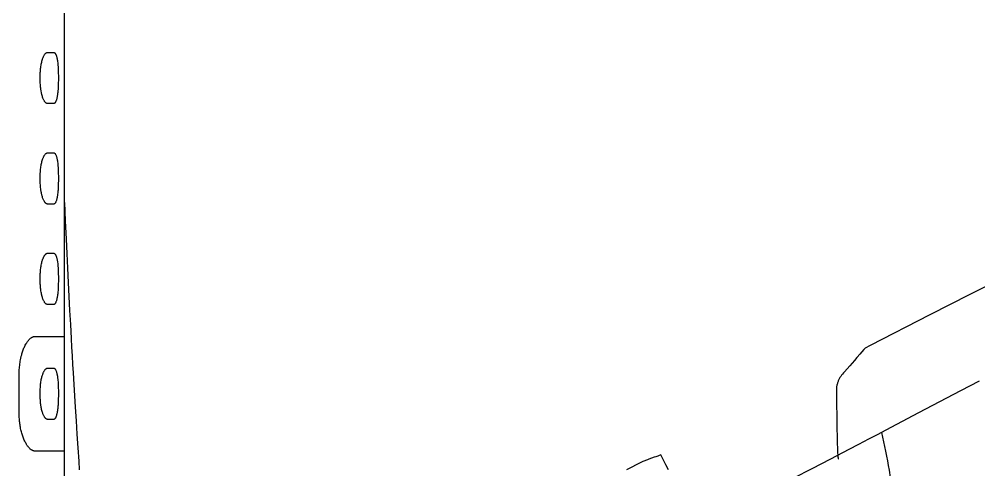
# Model space of a CAD drawing. Extents: x -62750 to 17911, y -49048 to 6133.
# Drawn here: x 1523 to 6616, y -34174 to -31781 of the extents above; entities that cross this region are included whole.
import ezdxf

# ---------------------------------------------------------------- set-up
doc = ezdxf.new("R2010")
doc.units = 0
doc.layers.get('0').update_dxf_attribs({"linetype": 'CONTINUOUS'})

msp = doc.modelspace()

# ---------------------------------------------------------------- linework, layer by layer
at = {"color": 7}
for p, q in [((1763.7, -42697.5), (1763.7, -25158.8)), ((1673.6, -31957), (1706.6, -31957)), ((1731, -32079), (1731, -32107)), ((1706.6, -32229), (1673.6, -32229)), ((1673.6, -32490.4), (1706.6, -32490.4)), ((1731, -32612.4), (1731, -32640.4)), ((1706.6, -32762.4), (1673.6, -32762.4)), ((1673.6, -33023.8), (1706.6, -33023.8)), ((1731, -33145.8), (1731, -33173.8)), ((1706.6, -33295.8), (1673.6, -33295.8)), ((6356.2, -33351.6), (6038.5, -33514.1)), ((6038.5, -33514.1), (6012.9, -33527.2)), ((1673.6, -33633.9), (1706.6, -33633.9)), ((1731, -33755.9), (1731, -33783.9)), ((1706.6, -33905.9), (1673.6, -33905.9)), ((4825.8, -34134.1), (4746.7, -34174.6))]:
    msp.add_line(p, q, dxfattribs=at)
at = {"color": 7, "ltscale": 0.35}
for p, q in [((1635.1, -32093), (1635.1, -32079)), ((1635.1, -32107), (1635.1, -32093)), ((1635.1, -32626.4), (1635.1, -32612.4)), ((1635.1, -32640.4), (1635.1, -32626.4)), ((1635.1, -33159.8), (1635.1, -33145.8)), ((1635.1, -33173.8), (1635.1, -33159.8)), ((1635.1, -33769.9), (1635.1, -33755.9)), ((1635.1, -33783.9), (1635.1, -33769.9))]:
    msp.add_line(p, q, dxfattribs=at)
at = {"color": 7, "ltscale": 0.061784}
msp.add_line((5970.3, -33576.3), (5968.6, -33578.1), dxfattribs=at)
at = {"color": 7, "ltscale": 0.215995}
msp.add_line((4833.5, -34130.2), (4825.8, -34134.1), dxfattribs=at)
at = {"color": 7}
for points in [[(1635.1, -32079), (1635.2, -32071.5), (1635.3, -32067.7), (1635.4, -32064), (1635.7, -32059), (1636, -32054.1), (1636.4, -32049.2), (1637, -32043.1), (1637.6, -32037), (1638.4, -32031.1), (1639.4, -32025.2), (1640.4, -32019.5), (1641.5, -32013.9), (1642.7, -32008.5), (1644, -32003.2), (1645.4, -31998.1), (1646.9, -31993.2), (1647.7, -31990.8), (1648.6, -31988.5), (1649.4, -31986.3), (1650.2, -31984.1), (1651.4, -31981.3), (1652.6, -31978.6), (1653.8, -31976), (1655.1, -31973.5), (1656.5, -31971.1), (1657.9, -31968.9), (1659.3, -31966.8), (1660.8, -31964.9), (1662.2, -31963.2), (1663.7, -31961.7), (1664.8, -31960.7), (1665.9, -31959.9), (1667, -31959.1), (1668, -31958.5), (1669.1, -31958), (1670.2, -31957.6), (1671.2, -31957.3), (1672.4, -31957.1), (1673.6, -31957)], [(1706.6, -31957), (1707.6, -31957.1), (1708.6, -31957.3), (1709.5, -31957.7), (1710.5, -31958.2), (1711.4, -31958.9), (1712, -31959.4), (1712.6, -31960), (1713.1, -31960.6), (1713.7, -31961.3), (1714.4, -31962.3), (1715.5, -31964.1), (1716.6, -31966.1), (1717.7, -31968.3), (1718.7, -31970.7), (1719.7, -31973.5), (1720.6, -31976.1), (1721.4, -31978.8), (1722.3, -31982.3), (1723.2, -31986.3), (1724.1, -31990.4), (1724.9, -31994.8), (1725.8, -31999.8), (1726.6, -32005), (1727.5, -32012.1), (1728.3, -32019.5), (1729, -32027.1), (1729.3, -32030.7), (1729.8, -32038.2), (1730.3, -32046.9), (1730.4, -32049), (1730.7, -32059), (1730.9, -32069), (1731, -32079)], [(1673.6, -32229), (1672.4, -32228.9), (1671.1, -32228.7), (1669.8, -32228.3), (1668.6, -32227.8), (1667.3, -32227.1), (1666.5, -32226.6), (1665.7, -32226), (1664.9, -32225.4), (1664.1, -32224.7), (1663.1, -32223.7), (1662.3, -32222.8), (1661.5, -32221.9), (1660.6, -32221), (1659.8, -32219.9), (1659, -32218.9), (1658.3, -32217.7), (1656.7, -32215.2), (1655.1, -32212.5), (1653.8, -32209.9), (1652.4, -32207.1), (1650.9, -32203.6), (1649.3, -32199.7), (1647.8, -32195.5), (1646.4, -32191.2), (1645, -32186.3), (1643.6, -32181.2), (1642.9, -32178.3), (1642.2, -32175.4), (1640.9, -32169.5), (1639.8, -32163.4), (1639.2, -32160), (1638.7, -32156.6), (1638.2, -32153.1), (1637.5, -32147.6), (1636.8, -32141.8), (1636.5, -32138), (1636.1, -32134.2), (1635.7, -32127.5), (1635.4, -32120.7), (1635.2, -32113.9), (1635.1, -32107)], [(1731, -32107), (1730.9, -32116.8), (1730.7, -32126.6), (1730.4, -32136.3), (1729.9, -32145.8), (1729.6, -32150.6), (1729.3, -32155.3), (1728.9, -32159.8), (1728.5, -32164.3), (1727.9, -32170.2), (1727.2, -32176), (1726.5, -32181.6), (1726, -32185), (1725.4, -32188.4), (1724.9, -32191.7), (1724.3, -32194.9), (1723.4, -32199), (1722.5, -32202.9), (1721.5, -32206.6), (1720.6, -32209.9), (1719.6, -32213), (1718.5, -32215.8), (1717.4, -32218.5), (1716.4, -32220.4), (1715.4, -32222.2), (1714.4, -32223.8), (1713.6, -32224.8), (1712.9, -32225.7), (1712.1, -32226.5), (1711.3, -32227.2), (1710.5, -32227.8), (1709.7, -32228.2), (1708.9, -32228.6), (1708.1, -32228.8), (1707.3, -32229), (1706.6, -32229)], [(1635.1, -32612.4), (1635.2, -32604.9), (1635.3, -32601.1), (1635.4, -32597.4), (1635.7, -32592.4), (1636, -32587.5), (1636.4, -32582.6), (1637, -32576.5), (1637.6, -32570.4), (1638.4, -32564.5), (1639.4, -32558.6), (1640.4, -32552.9), (1641.5, -32547.3), (1642.7, -32541.9), (1644, -32536.6), (1645.4, -32531.5), (1646.9, -32526.6), (1647.7, -32524.2), (1648.6, -32521.9), (1649.4, -32519.7), (1650.2, -32517.5), (1651.4, -32514.7), (1652.6, -32512), (1653.8, -32509.4), (1655.1, -32506.9), (1656.5, -32504.5), (1657.9, -32502.3), (1659.3, -32500.2), (1660.8, -32498.3), (1662.2, -32496.6), (1663.7, -32495.1), (1664.8, -32494.1), (1665.9, -32493.3), (1667, -32492.5), (1668, -32491.9), (1669.1, -32491.4), (1670.2, -32491), (1671.2, -32490.7), (1672.4, -32490.5), (1673.6, -32490.4)], [(1706.6, -32490.4), (1707.6, -32490.5), (1708.6, -32490.7), (1709.5, -32491.1), (1710.5, -32491.6), (1711.4, -32492.3), (1712, -32492.8), (1712.6, -32493.4), (1713.1, -32494), (1713.7, -32494.7), (1714.4, -32495.7), (1715.5, -32497.5), (1716.6, -32499.5), (1717.7, -32501.7), (1718.7, -32504.1), (1719.7, -32506.9), (1720.6, -32509.5), (1721.4, -32512.2), (1722.3, -32515.7), (1723.2, -32519.7), (1724.1, -32523.8), (1724.9, -32528.2), (1725.8, -32533.2), (1726.6, -32538.4), (1727.5, -32545.5), (1728.3, -32552.9), (1729, -32560.5), (1729.3, -32564.1), (1729.8, -32571.6), (1730.3, -32580.3), (1730.4, -32582.4), (1730.7, -32592.4), (1730.9, -32602.4), (1731, -32612.4)], [(1673.6, -32762.4), (1672.4, -32762.3), (1671.1, -32762.1), (1669.8, -32761.7), (1668.6, -32761.2), (1667.3, -32760.5), (1666.5, -32760), (1665.7, -32759.4), (1664.9, -32758.8), (1664.1, -32758.1), (1663.1, -32757.1), (1662.3, -32756.2), (1661.5, -32755.3), (1660.6, -32754.4), (1659.8, -32753.3), (1659, -32752.3), (1658.3, -32751.1), (1656.7, -32748.6), (1655.1, -32745.9), (1653.8, -32743.3), (1652.4, -32740.5), (1650.9, -32737), (1649.3, -32733.1), (1647.8, -32728.9), (1646.4, -32724.6), (1645, -32719.7), (1643.6, -32714.6), (1642.9, -32711.7), (1642.2, -32708.8), (1640.9, -32702.9), (1639.8, -32696.8), (1639.2, -32693.4), (1638.7, -32690), (1638.2, -32686.5), (1637.5, -32681), (1636.8, -32675.2), (1636.5, -32671.4), (1636.1, -32667.6), (1635.7, -32660.9), (1635.4, -32654.1), (1635.2, -32647.3), (1635.1, -32640.4)], [(1731, -32640.4), (1730.9, -32650.2), (1730.7, -32660), (1730.4, -32669.7), (1729.9, -32679.2), (1729.6, -32684), (1729.3, -32688.7), (1728.9, -32693.2), (1728.5, -32697.7), (1727.9, -32703.6), (1727.2, -32709.4), (1726.5, -32715), (1726, -32718.4), (1725.4, -32721.8), (1724.9, -32725.1), (1724.3, -32728.3), (1723.4, -32732.4), (1722.5, -32736.3), (1721.5, -32740), (1720.6, -32743.3), (1719.6, -32746.4), (1718.5, -32749.2), (1717.4, -32751.9), (1716.4, -32753.8), (1715.4, -32755.6), (1714.4, -32757.2), (1713.6, -32758.2), (1712.9, -32759.1), (1712.1, -32759.9), (1711.3, -32760.6), (1710.5, -32761.2), (1709.7, -32761.6), (1708.9, -32762), (1708.1, -32762.2), (1707.3, -32762.4), (1706.6, -32762.4)], [(1763.7, -32754.7), (1767.9, -32851.5), (1772.3, -32948.1), (1775.9, -33025.3), (1779.6, -33102.4), (1783.4, -33179.4), (1787.1, -33253.8), (1790.9, -33328.1), (1794.9, -33402.3), (1798.9, -33476.2), (1801.5, -33522.6), (1804.1, -33568.9), (1806.6, -33614.2), (1809.3, -33659.4), (1812.9, -33720.2), (1816.5, -33780.8), (1820.2, -33841.2), (1824.8, -33913.3), (1829.4, -33985.1), (1834.1, -34056.6), (1838.9, -34127.8), (1842.1, -34174.6)], [(1635.1, -33145.8), (1635.2, -33138.3), (1635.3, -33134.5), (1635.4, -33130.8), (1635.7, -33125.8), (1636, -33120.9), (1636.4, -33116), (1637, -33109.9), (1637.6, -33103.8), (1638.4, -33097.9), (1639.4, -33092), (1640.4, -33086.3), (1641.5, -33080.7), (1642.7, -33075.3), (1644, -33070), (1645.4, -33064.9), (1646.9, -33060), (1647.7, -33057.6), (1648.6, -33055.3), (1649.4, -33053.1), (1650.2, -33050.9), (1651.4, -33048.1), (1652.6, -33045.4), (1653.8, -33042.8), (1655.1, -33040.3), (1656.5, -33037.9), (1657.9, -33035.7), (1659.3, -33033.6), (1660.8, -33031.7), (1662.2, -33030), (1663.7, -33028.5), (1664.8, -33027.5), (1665.9, -33026.7), (1667, -33025.9), (1668, -33025.3), (1669.1, -33024.8), (1670.2, -33024.4), (1671.2, -33024.1), (1672.4, -33023.9), (1673.6, -33023.8)], [(1706.6, -33023.8), (1707.6, -33023.9), (1708.6, -33024.1), (1709.5, -33024.5), (1710.5, -33025), (1711.4, -33025.7), (1712, -33026.2), (1712.6, -33026.8), (1713.1, -33027.4), (1713.7, -33028.1), (1714.4, -33029.1), (1715.5, -33030.9), (1716.6, -33032.9), (1717.7, -33035.1), (1718.7, -33037.5), (1719.7, -33040.3), (1720.6, -33042.9), (1721.4, -33045.6), (1722.3, -33049.1), (1723.2, -33053.1), (1724.1, -33057.2), (1724.9, -33061.6), (1725.8, -33066.6), (1726.6, -33071.8), (1727.5, -33078.9), (1728.3, -33086.3), (1729, -33093.9), (1729.3, -33097.5), (1729.8, -33105), (1730.3, -33113.7), (1730.4, -33115.8), (1730.7, -33125.8), (1730.9, -33135.8), (1731, -33145.8)], [(1673.6, -33295.8), (1672.6, -33295.8), (1671.6, -33295.6), (1670.5, -33295.4), (1669.5, -33295), (1668.8, -33294.7), (1668.1, -33294.4), (1666.8, -33293.6), (1665.4, -33292.6), (1664.1, -33291.5), (1663.3, -33290.7), (1662.5, -33289.9), (1661.7, -33289.1), (1660.9, -33288.1), (1659.6, -33286.4), (1658.2, -33284.5), (1656.7, -33282), (1655.1, -33279.2), (1653.7, -33276.6), (1652.4, -33273.8), (1650.9, -33270.3), (1649.3, -33266.4), (1647.8, -33262.2), (1646.4, -33257.9), (1644.9, -33253), (1643.6, -33247.9), (1642.9, -33245), (1642.2, -33242.1), (1641.5, -33239), (1640.9, -33235.9), (1639.7, -33229.7), (1638.7, -33223.3), (1638.2, -33219.7), (1637.5, -33214.2), (1636.8, -33208.5), (1636.5, -33204.7), (1636.1, -33200.9), (1635.7, -33194.1), (1635.4, -33187.4), (1635.2, -33180.6), (1635.1, -33173.8)], [(1731, -33173.8), (1730.9, -33183.6), (1730.7, -33193.4), (1730.4, -33203.1), (1729.9, -33212.7), (1729.6, -33217.4), (1729.3, -33222), (1728.8, -33228.2), (1728.2, -33234.2), (1727.6, -33240), (1727.1, -33243.8), (1726.6, -33247.6), (1726.1, -33251.1), (1725.5, -33254.5), (1724.7, -33259.6), (1723.7, -33264.4), (1722.7, -33269), (1721.5, -33273.4), (1720.6, -33276.7), (1719.6, -33279.8), (1718.5, -33282.6), (1717.4, -33285.3), (1716.4, -33287.2), (1715.4, -33289), (1714.4, -33290.6), (1713.8, -33291.4), (1713.2, -33292.1), (1712.7, -33292.7), (1712.1, -33293.3), (1711.5, -33293.8), (1711, -33294.2), (1710.5, -33294.6), (1709.9, -33294.9), (1709.1, -33295.3), (1708.3, -33295.6), (1707.4, -33295.8), (1706.6, -33295.8)], [(6674.1, -33189.1), (6568.1, -33243.3), (6356.2, -33351.6)], [(1523.2, -33665.2), (1523.3, -33657.5), (1523.5, -33649.7), (1523.9, -33642), (1524.4, -33634.3), (1525, -33626.6), (1525.8, -33619), (1526.7, -33611.4), (1527.8, -33603.9), (1529, -33596.4), (1530.3, -33589), (1531.8, -33581.6), (1532.6, -33577.9), (1533.4, -33574.3), (1534.3, -33570.7), (1535.2, -33567.2), (1536.4, -33562.4), (1537.7, -33557.7), (1539.1, -33553.1), (1540.9, -33547.6), (1542.7, -33542.3), (1544.6, -33537), (1546.6, -33531.8), (1548.7, -33526.7), (1551, -33521.7), (1553.3, -33516.7), (1555.7, -33511.9), (1558.2, -33507.3), (1559.5, -33505), (1560.8, -33502.8), (1563, -33499.2), (1565.3, -33495.8), (1567.6, -33492.5), (1570, -33489.3), (1572.5, -33486.3), (1574.9, -33483.5), (1576.2, -33482.1), (1577.5, -33480.7), (1578.8, -33479.4), (1580.1, -33478.2), (1582.1, -33476.5), (1584.1, -33474.8), (1586.1, -33473.3), (1588.2, -33471.9), (1590, -33470.7), (1591.9, -33469.7), (1593.7, -33468.7), (1595.6, -33467.9), (1597.4, -33467.2), (1599.2, -33466.6), (1601, -33466.1), (1602.4, -33465.8), (1603.7, -33465.6), (1605.1, -33465.4), (1606.5, -33465.3)], [(1606.5, -33465.3), (1610.1, -33465.2), (1612.5, -33465.2), (1617.2, -33465.2), (1622.3, -33465.2)], [(1622.3, -33465.2), (1661.4, -33465.2), (1684.2, -33465.2), (1721.5, -33465.2), (1758.5, -33465.2)], [(1758.5, -33465.2), (1759.1, -33465.2), (1760.2, -33465.1), (1760.9, -33465.1), (1761.2, -33465.1), (1761.7, -33465.2)], [(6012.9, -33527.2), (6005.9, -33535.3), (5994.9, -33547.9), (5984.2, -33560.2), (5970.3, -33576.3)], [(5968.6, -33578.1), (5955.3, -33593.4), (5930.5, -33621.8)], [(1640.7, -33694.5), (1641.8, -33689.4), (1642.9, -33684.4), (1644.2, -33679.6), (1645.5, -33674.9), (1646.8, -33670.4), (1647.9, -33667.3), (1649, -33664.3), (1650, -33661.5), (1651.1, -33658.8), (1652.7, -33655.2), (1653.5, -33653.5), (1654.4, -33651.8), (1655.8, -33649.2), (1657.2, -33646.8)], [(1657.2, -33646.8), (1658.8, -33644.4), (1659.6, -33643.3), (1660.4, -33642.2), (1661.5, -33640.9), (1662.6, -33639.7), (1663.7, -33638.6), (1664.8, -33637.6), (1665.9, -33636.8), (1667, -33636), (1668.1, -33635.4), (1669.1, -33634.9), (1670.2, -33634.5), (1671.2, -33634.2), (1672.4, -33634), (1673.6, -33633.9)], [(1706.6, -33633.9), (1707.3, -33633.9), (1708, -33634.1), (1708.6, -33634.2), (1709.1, -33634.4), (1709.6, -33634.7), (1710.6, -33635.2), (1711.6, -33636), (1712.6, -33636.9), (1713.1, -33637.5), (1713.7, -33638.2), (1714.2, -33639), (1714.8, -33639.8), (1715.7, -33641.3), (1716.6, -33642.9), (1717.7, -33645.2), (1718.7, -33647.7), (1719.7, -33650.4), (1720.7, -33653.5), (1721.7, -33656.8), (1722.6, -33660.6), (1723.5, -33664.6), (1724.4, -33668.7), (1724.9, -33671.2)], [(5930.5, -33621.8), (5903.7, -33652.7), (5897.6, -33659.6), (5892.7, -33665.2), (5890.5, -33667.8), (5887.4, -33671.5), (5885, -33674.6), (5882.7, -33677.8), (5881.5, -33679.5), (5880.2, -33681.4), (5878.6, -33684), (5876.6, -33687.4), (5874.6, -33690.9), (5873, -33694.1), (5871.4, -33697.4), (5869.9, -33700.8), (5868.5, -33704.2), (5867.3, -33707.6), (5866.1, -33711.2), (5865, -33714.7), (5863.9, -33718.9), (5863.3, -33721.1), (5862.9, -33723.2)], [(1523.2, -33874.6), (1523.2, -33735), (1523.2, -33665.2)], [(1635.1, -33755.9), (1635.2, -33749.5), (1635.3, -33743.1), (1635.6, -33736.7), (1636, -33730.4), (1636.5, -33724.1), (1637.2, -33717.9), (1637.9, -33711.9), (1638.7, -33706), (1639.7, -33700.2), (1640.7, -33694.5)], [(1724.9, -33671.2), (1725.7, -33676.2), (1726.5, -33681.3), (1727.2, -33686.6), (1727.7, -33690.6), (1728.1, -33694.7), (1728.5, -33699), (1729.2, -33706.9), (1729.8, -33715.1), (1730.3, -33723.6), (1730.3, -33725.4), (1730.7, -33734.6), (1730.9, -33741.6), (1731, -33748.8), (1731, -33755.9)], [(6617.1, -33702.2), (6517.9, -33754.5), (6295.3, -33872), (6179.6, -33933), (6121.7, -33963.5)], [(5861.3, -33732.1), (5860.8, -33736.4), (5860.5, -33740.2), (5860.4, -33742.3)], [(1646.6, -33868.6), (1645.2, -33863.8), (1643.8, -33858.9), (1642.5, -33853.8), (1641.4, -33848.5), (1640.3, -33843.1), (1639.3, -33837.6), (1638.8, -33834.3), (1638.3, -33830.8), (1637.8, -33827.2), (1637.2, -33822), (1636.5, -33815.1), (1636, -33809.3), (1635.6, -33803), (1635.3, -33796.7), (1635.2, -33790.3), (1635.1, -33783.9)], [(1731, -33783.9), (1730.9, -33793.9), (1730.7, -33803.9), (1730.4, -33813.7), (1730.1, -33818.6), (1729.9, -33823.4), (1729.4, -33830.1), (1728.9, -33836.6), (1728.3, -33843), (1727.9, -33847.6)], [(1727.9, -33847.6), (1727.1, -33853.9), (1726.3, -33860), (1725.3, -33865.9), (1724.3, -33871.5), (1723.8, -33874.2), (1723.2, -33876.8), (1722.1, -33881.3), (1721.5, -33883.5), (1720.9, -33885.6), (1720.1, -33888.2), (1719.3, -33890.7), (1718.4, -33893)], [(1525.4, -33917), (1524.7, -33910), (1524.2, -33902.9), (1523.8, -33895.9), (1523.5, -33888.8), (1523.3, -33881.7), (1523.2, -33874.6)], [(1673.6, -33905.9), (1673, -33905.9), (1672.3, -33905.8), (1671.6, -33905.7), (1671, -33905.6), (1669.7, -33905.2), (1668.3, -33904.6), (1667, -33903.8), (1665.7, -33902.9), (1664.9, -33902.3), (1664.1, -33901.6), (1663.3, -33900.9), (1662.5, -33900), (1661.2, -33898.5), (1659.8, -33896.8), (1659, -33895.7), (1658.2, -33894.6), (1656.7, -33892.1), (1655.1, -33889.4), (1653.8, -33886.8), (1652.4, -33884), (1650.9, -33880.5), (1649.4, -33876.7), (1648, -33872.7), (1646.6, -33868.6)], [(1718.4, -33893), (1717.3, -33895.4), (1716.3, -33897.6), (1715.7, -33898.6), (1715.1, -33899.6), (1714.5, -33900.5), (1714, -33901.2), (1713.2, -33902.2), (1712.4, -33903), (1711.7, -33903.8), (1710.9, -33904.4), (1710.1, -33904.9), (1709.3, -33905.3), (1708.5, -33905.6), (1707.5, -33905.8), (1706.6, -33905.9)], [(5862, -33900.6), (5862.5, -33933.6), (5863.1, -33966.5)], [(1604.3, -34074.3), (1602.2, -34074), (1600.1, -34073.5), (1598.1, -34072.9), (1596, -34072.1), (1593.9, -34071.2), (1591.9, -34070.1), (1590.7, -34069.5), (1589.4, -34068.7), (1588.2, -34067.9), (1587, -34067.1), (1584.5, -34065.3), (1582.1, -34063.4), (1579.8, -34061.3), (1577.3, -34058.8), (1574.8, -34056.2), (1572.4, -34053.4), (1570, -34050.4), (1567.6, -34047.4), (1565.4, -34044.1), (1564, -34042.1), (1562.7, -34040.1), (1561.4, -34037.9), (1560.1, -34035.8), (1557.6, -34031.3), (1555.1, -34026.7), (1552.7, -34021.9), (1550.4, -34016.9), (1548.2, -34011.7), (1546, -34006.5), (1544, -34001.1), (1542, -33995.6), (1540.2, -33990), (1538.4, -33984.4), (1536.8, -33978.8), (1535.3, -33973), (1533.8, -33967.2), (1532.4, -33960.9), (1531, -33954.6), (1529.8, -33948.1), (1528.7, -33941.7), (1527.7, -33935.5), (1526.8, -33929.4), (1526.1, -33923.2), (1525.4, -33917)], [(6121.7, -33963.4), (6075.7, -33987.6), (6029.7, -34011.7), (5977.9, -34038.9), (5926.1, -34066), (5828.2, -34117.1), (5730.2, -34168), (5632.1, -34219), (5534, -34269.9), (5468.6, -34303.8), (5337.7, -34371.5), (5141.3, -34473.1), (4748.6, -34676.4), (4544.5, -34782.1), (4315.5, -34900.8), (4069, -35028.6), (3502.3, -35322.6), (2607, -35787.4), (2017.2, -36093.4)], [(5863.1, -33966.5), (5863.4, -33984.6), (5863.8, -34002.6), (5864.2, -34020.3)], [(6099.7, -33975), (6105.1, -34000.1), (6110.4, -34025.3), (6115.6, -34050.4), (6120.7, -34075.6), (6125.7, -34100.8), (6130.5, -34126), (6135.2, -34151.2), (6139.8, -34176.4), (6142, -34189), (6144.2, -34201.6), (6147.4, -34220.6), (6150.5, -34239.5), (6153.5, -34258.5), (6156.4, -34277.5), (6159.2, -34296.4), (6161.8, -34315.4), (6164.4, -34334.4), (6166.8, -34353.4), (6169.1, -34372.4), (6171.2, -34391.5), (6173.2, -34410.5), (6175.1, -34429.6)], [(5864.2, -34020.3), (5864.8, -34041.6), (5865.1, -34052), (5865.5, -34062.1)], [(5865.5, -34062.1), (5865.9, -34070.7), (5866.3, -34079.1), (5866.7, -34085.6), (5867, -34091.7)], [(1621.9, -34074.6), (1619.7, -34074.6), (1617.5, -34074.5), (1610.5, -34074.5), (1608.6, -34074.6), (1607.6, -34074.5), (1606.1, -34074.5), (1605.2, -34074.4), (1604.3, -34074.3)], [(1753.6, -34074.6), (1654, -34074.6), (1635.9, -34074.5), (1630.4, -34074.5), (1624.8, -34074.5), (1621.9, -34074.6)], [(1759.8, -34074.6), (1759.3, -34074.6), (1758.1, -34074.6), (1753.6, -34074.6)], [(1762.5, -34074.5), (1762.4, -34074.6), (1762, -34074.6), (1761.6, -34074.6), (1761.1, -34074.6), (1760.3, -34074.6), (1759.8, -34074.6)], [(4879.3, -34112.8), (4864.8, -34118.1), (4857.5, -34120.8), (4846.6, -34125), (4842.7, -34126.5), (4833.5, -34130.2)], [(4927.7, -34094.5), (4919.7, -34097.7), (4911.6, -34100.8), (4900.9, -34104.9), (4893.7, -34107.5), (4879.3, -34112.8)], [(4968.9, -34173.9), (4955.2, -34147.5), (4927.7, -34094.5)], [(5867, -34091.7), (5867.5, -34098.4), (5868.1, -34104.3), (5868.4, -34106.9), (5868.7, -34109.2)], [(5868.7, -34109.2), (5869, -34110.9), (5869.2, -34112.4), (5869.5, -34113.5)], [(5869.5, -34113.5), (5869.7, -34114.1), (5869.9, -34114.4), (5870, -34114.6), (5870.1, -34114.7), (5870.2, -34114.7)], [(5870.2, -34114.7), (5870.3, -34114.7), (5870.4, -34114.6), (5870.5, -34114.4), (5870.7, -34114), (5870.9, -34113.4)], [(5870.9, -34113.4), (5871.1, -34112.6), (5871.3, -34111.6), (5871.5, -34110.2), (5871.8, -34108.5)]]:
    msp.add_lwpolyline(points, dxfattribs=at)
for centre, radius, start, end in [((39175.4, -33480), 33316.1, 180.45095, 180.58918), ((5984.6, -33748.9), 124.4, 168.069, 172.2239), ((27681.1, -33601.8), 21821.2, 180.57981, 180.78452), ((6122.1, -33963.4), 0.403, 178.8898, 188.3747)]:
    msp.add_arc(centre, radius, start, end, dxfattribs=at)

doc.saveas('drawing.dxf')
